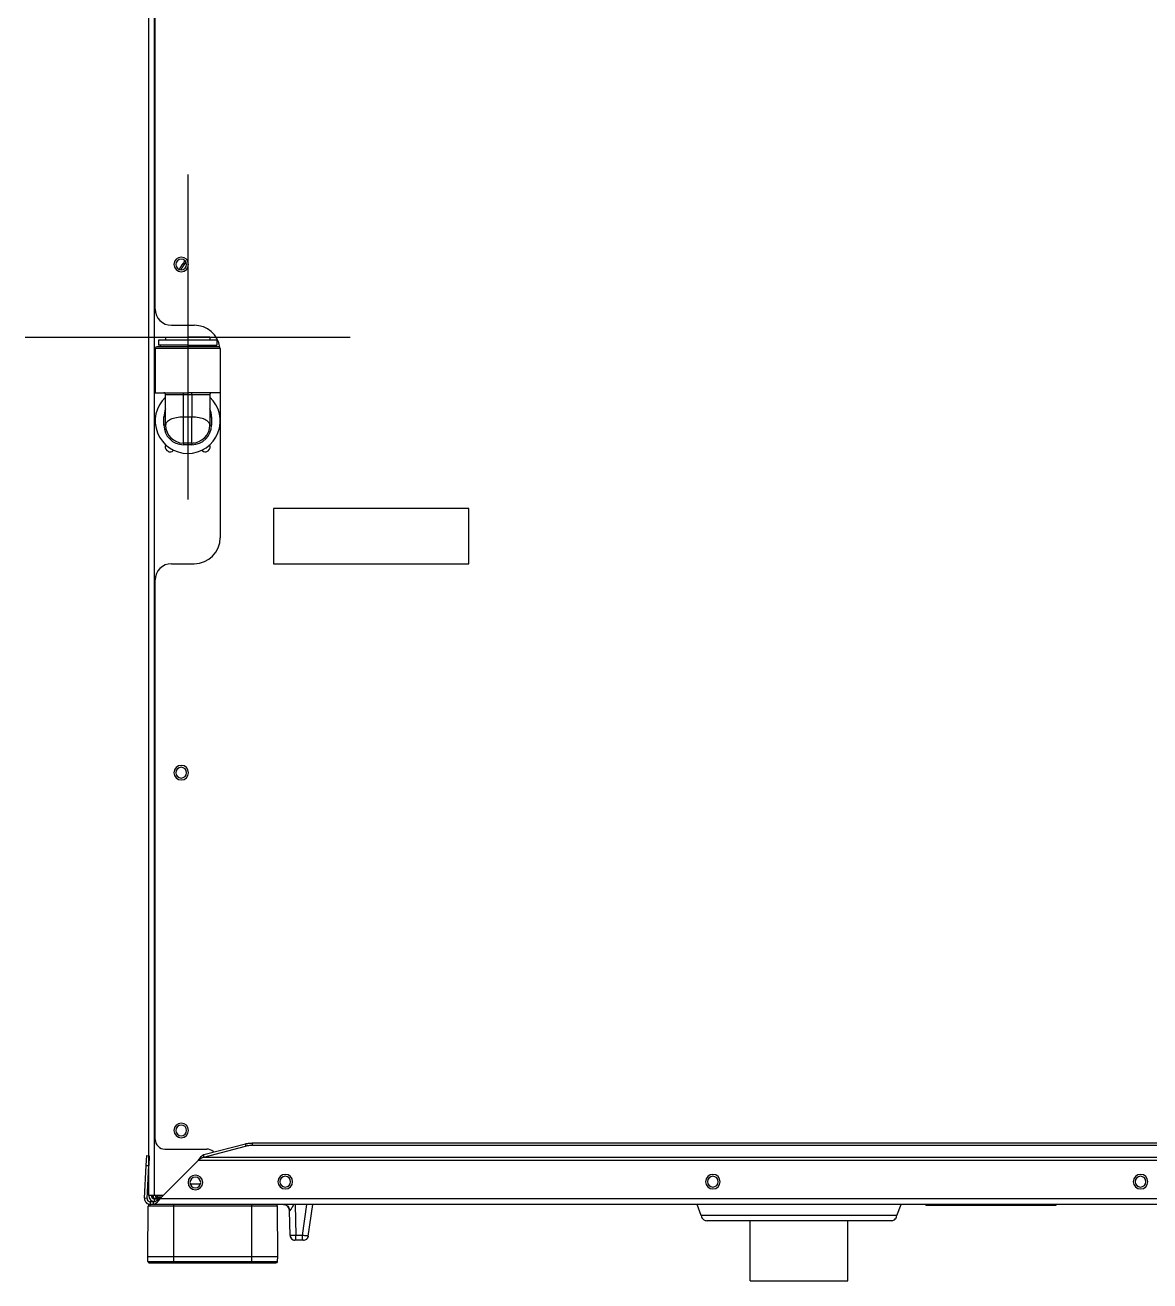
# Model space of a CAD drawing. Header units: millimetres. Extents: x 473 to 3963, y -1329 to 3488.
# Drawn here: x 1798.1 to 2144, y -1329.2 to -943.1 of the extents above; entities that cross this region are included whole.
import ezdxf

# ---------------------------------------------------------------- set-up
doc = ezdxf.new("R2010")
doc.units = ezdxf.units.MM
doc.header["$LTSCALE"] = 392.37
doc.layers.get('0').update_dxf_attribs({"linetype": 'CONTINUOUS'})

msp = doc.modelspace()

# ---------------------------------------------------------------- linework, layer by layer
at = {"linetype": 'Continuous'}
for p, q in [((1836.15, -1293.75), (1836.15, -660.01)), ((1837.95, -1303.01), (1837.95, -660.01)), ((1838.15, -1030.41), (1838.15, -888.51)), ((1843.15, -1035.41), (1850.15, -1035.41)), ((1838.67, -1042.01), (1838.65, -1042.01)), ((1838.68, -1042.01), (1838.65, -1042.01)), ((1848.15, -1042.01), (1838.67, -1042.01)), ((1839.65, -1042.01), (1838.68, -1042.01)), ((1841.35, -1040.01), (1839.15, -1040.01)), ((1839.15, -1040.01), (1839.15, -1041.51)), ((1839.65, -1041.51), (1839.15, -1041.51)), ((1839.65, -1041.51), (1839.65, -1042.01)), ((1848.15, -1041.51), (1839.65, -1041.51)), ((1848.15, -1042.01), (1839.65, -1042.01)), ((1841.35, -1039.01), (1843.15, -1039.01)), ((1841.35, -1039.01), (1841.35, -1040.01)), ((1848.15, -1040.01), (1841.35, -1040.01)), ((1843.15, -1039.01), (1848.15, -1039.01)), ((1853.15, -1039.01), (1848.15, -1039.01)), ((1854.95, -1040.01), (1848.15, -1040.01)), ((1848.15, -1041.51), (1856.65, -1041.51)), ((1856.65, -1042.01), (1848.15, -1042.01)), ((1856.61, -1042.01), (1848.15, -1042.01)), ((1854.95, -1039.01), (1853.15, -1039.01)), ((1854.95, -1039.01), (1854.95, -1040.01)), ((1857.15, -1040.01), (1854.95, -1040.01)), ((1856.65, -1042.01), (1856.61, -1042.01)), ((1856.65, -1041.51), (1856.65, -1042.01)), ((1856.65, -1041.51), (1857.15, -1041.51)), ((1857.65, -1042.01), (1856.65, -1042.01)), ((1857.65, -1042.01), (1856.65, -1042.01)), ((1857.15, -1040.01), (1857.15, -1041.51)), ((1838.15, -1042.51), (1838.15, -1056.16)), ((1848.15, -1042.51), (1838.15, -1042.51)), ((1858.15, -1042.51), (1848.15, -1042.51)), ((1858.15, -1042.51), (1858.15, -1056.16)), ((1838.15, -1056.16), (1840.85, -1056.16)), ((1840.85, -1056.16), (1840.85, -1056.16)), ((1840.85, -1056.16), (1846.85, -1056.16)), ((1841.35, -1066.11), (1841.35, -1056.66)), ((1841.35, -1066.11), (1841.35, -1056.66)), ((1841.35, -1056.66), (1846.85, -1056.66)), ((1846.85, -1056.16), (1848.15, -1056.16)), ((1846.85, -1056.66), (1846.85, -1056.16)), ((1846.85, -1056.66), (1849.45, -1056.66)), ((1846.85, -1063.61), (1846.85, -1056.66)), ((1849.45, -1056.16), (1848.15, -1056.16)), ((1855.44, -1056.16), (1849.45, -1056.16)), ((1849.45, -1056.66), (1849.45, -1056.16)), ((1849.45, -1056.66), (1854.95, -1056.66)), ((1849.45, -1056.66), (1849.45, -1063.61)), ((1854.95, -1056.66), (1854.95, -1066.11)), ((1854.95, -1056.66), (1854.95, -1066.11)), ((1855.45, -1056.16), (1855.44, -1056.16)), ((1858.15, -1056.16), (1855.45, -1056.16)), ((1858.15, -1056.16), (1858.15, -1100.71)), ((1840.85, -1066.11), (1840.85, -1063.51)), ((1841.35, -1063.51), (1840.85, -1063.51)), ((1846.85, -1071.61), (1846.85, -1063.61)), ((1849.45, -1063.61), (1846.85, -1063.61)), ((1849.45, -1071.61), (1849.45, -1063.61)), ((1854.95, -1063.51), (1855.45, -1063.51)), ((1855.45, -1063.51), (1855.45, -1066.11)), ((1841.35, -1066.11), (1840.85, -1066.11)), ((1854.95, -1066.11), (1855.45, -1066.11)), ((1849.45, -1071.61), (1846.85, -1071.61)), ((1849.45, -1071.61), (1846.85, -1071.61)), ((1846.85, -1071.61), (1846.85, -1072.11)), ((1849.45, -1072.11), (1846.85, -1072.11)), ((1849.45, -1071.61), (1849.45, -1072.11)), ((1851.45, -1071.23), (1851.45, -1071.22)), ((1843.69, -1073.91), (1843.78, -1073.81)), ((1852.61, -1073.91), (1852.51, -1073.81)), ((1934.55, -1091.71), (1874.55, -1091.71)), ((1874.55, -1091.71), (1874.55, -1108.71)), ((1934.55, -1108.71), (1934.55, -1091.71)), ((1843.15, -1108.71), (1850.15, -1108.71)), ((1874.55, -1108.71), (1934.55, -1108.71)), ((1838.15, -1285.71), (1838.15, -1113.71)), ((1841.15, -1288.71), (1854.06, -1288.71)), ((1853.13, -1290.36), (1865.87, -1287.06)), ((1853.13, -1291.13), (1865.87, -1287.83)), ((1855.98, -1289.41), (1856.17, -1289.57)), ((1865.87, -1287.06), (1865.87, -1287.83)), ((2554.3, -1286.83), (1868, -1286.83)), ((1868, -1286.83), (1868, -1287.6)), ((2554.3, -1287.6), (1868, -1287.6)), ((1835.38, -1293.71), (1835.54, -1290.71)), ((1835.54, -1290.71), (1836.15, -1290.75)), ((1835.54, -1290.71), (1836.15, -1290.75)), ((1836.34, -1290.76), (1836.18, -1293.75)), ((1851.47, -1292.09), (1839.65, -1303.91)), ((1851.47, -1292.09), (2570.83, -1292.09)), ((1853.13, -1291.13), (1853.13, -1290.36)), ((1853.13, -1291.13), (2569.16, -1291.13)), ((1834.85, -1303.82), (1835.38, -1293.71)), ((1835.38, -1293.71), (1836.18, -1293.75)), ((1835.65, -1303.86), (1836.18, -1293.75)), ((1836.15, -1303.01), (1836.15, -1294.35)), ((1852.05, -1299.51), (1848.94, -1299.51)), ((1835.65, -1303.86), (1834.85, -1303.82)), ((1836.95, -1303.01), (1836.15, -1303.01)), ((1837.65, -1304.91), (1836.65, -1304.91)), ((1836.65, -1304.91), (1836.65, -1305.71)), ((1836.99, -1303.01), (1836.95, -1303.01)), ((1837.95, -1303.01), (1836.99, -1303.01)), ((1837.18, -1303.65), (1837.17, -1303.01)), ((1837.2, -1304.73), (1837.2, -1304.65)), ((1837.65, -1303.91), (1837.65, -1303.01)), ((1837.65, -1303.96), (1837.65, -1303.91)), ((1839.65, -1303.91), (1837.65, -1303.91)), ((1837.65, -1304.91), (1837.65, -1304.79)), ((1837.65, -1305.71), (1837.65, -1304.91)), ((1840.55, -1303.01), (1837.95, -1303.01)), ((1837.95, -1304.01), (1839.52, -1304.01)), ((1837.95, -1304.81), (1837.95, -1304.01)), ((1837.95, -1304.81), (1838.22, -1304.81)), ((1838.35, -1303.51), (1838.35, -1303.01)), ((1838.35, -1303.51), (1838.35, -1303.01)), ((1838.85, -1303.51), (1838.35, -1303.51)), ((1838.85, -1303.51), (1838.85, -1303.01)), ((1840.05, -1303.51), (1838.85, -1303.51)), ((1839.65, -1303.91), (2582.65, -1303.91)), ((1835.85, -1321.71), (1835.98, -1306.21)), ((1835.85, -1321.71), (1835.98, -1306.21)), ((1838.37, -1306.21), (1835.98, -1306.21)), ((1836.48, -1305.71), (1836.67, -1305.71)), ((1836.65, -1305.71), (1836.48, -1305.71)), ((1837.65, -1305.71), (1836.65, -1305.71)), ((2584.65, -1305.71), (1837.65, -1305.71)), ((1843.85, -1306.21), (1838.37, -1306.21)), ((1843.85, -1306.21), (1843.85, -1305.71)), ((1867.85, -1306.21), (1843.85, -1306.21)), ((1843.85, -1321.71), (1843.85, -1306.21)), ((1867.85, -1306.21), (1867.85, -1305.71)), ((1873.32, -1306.21), (1867.85, -1306.21)), ((1867.85, -1321.71), (1867.85, -1306.21)), ((1875.71, -1306.21), (1873.32, -1306.21)), ((1875.85, -1321.71), (1875.71, -1306.21)), ((1879.62, -1315.24), (1879.49, -1307.68)), ((1881.21, -1305.71), (1881.37, -1315.24)), ((1883.48, -1315.24), (1884.82, -1305.71)), ((1885.22, -1315.42), (1886.59, -1305.71)), ((2006.06, -1309.13), (2004.76, -1305.71)), ((2006.06, -1309.13), (2004.76, -1305.71)), ((2066.23, -1309.13), (2067.54, -1305.71)), ((2066.23, -1309.13), (2067.54, -1305.71)), ((2075.15, -1305.71), (2075.15, -1306.01)), ((2115.15, -1306.01), (2075.15, -1306.01)), ((2115.15, -1305.71), (2115.15, -1306.01)), ((2006.25, -1309.13), (2006.06, -1309.13)), ((2006.34, -1309.13), (2006.25, -1309.13)), ((2065.95, -1309.13), (2006.34, -1309.13)), ((2012.83, -1310.71), (2007.85, -1310.71)), ((2014.93, -1310.71), (2012.83, -1310.71)), ((2016.15, -1310.71), (2014.93, -1310.71)), ((2017.03, -1310.71), (2016.15, -1310.71)), ((2017.08, -1310.71), (2017.03, -1310.71)), ((2055.27, -1310.71), (2017.08, -1310.71)), ((2021.15, -1329.21), (2021.15, -1310.71)), ((2051.15, -1329.21), (2051.15, -1310.71)), ((2055.32, -1310.71), (2055.27, -1310.71)), ((2056.15, -1310.71), (2055.32, -1310.71)), ((2057.16, -1310.71), (2056.15, -1310.71)), ((2057.37, -1310.71), (2057.16, -1310.71)), ((2059.47, -1310.71), (2057.37, -1310.71)), ((2064.45, -1310.71), (2059.47, -1310.71)), ((2066.05, -1309.13), (2065.95, -1309.13)), ((2066.23, -1309.13), (2066.05, -1309.13)), ((1881.37, -1316.71), (1881.37, -1315.24)), ((1883.48, -1315.24), (1881.37, -1315.24)), ((1883.48, -1316.71), (1883.48, -1315.24)), ((1885.22, -1315.42), (1885.18, -1315.62)), ((1881.37, -1316.71), (1881.12, -1316.71)), ((1883.48, -1316.71), (1881.37, -1316.71)), ((1883.48, -1316.71), (1881.37, -1316.71)), ((1883.74, -1316.71), (1883.48, -1316.71)), ((1835.93, -1323.24), (1835.85, -1321.71)), ((1835.85, -1321.71), (1843.85, -1321.71)), ((1835.93, -1323.24), (1843.85, -1323.24)), ((1836.43, -1323.71), (1838.05, -1323.71)), ((1836.43, -1323.71), (1838.05, -1323.71)), ((1838.05, -1323.71), (1838.1, -1323.71)), ((1838.05, -1323.71), (1838.1, -1323.71)), ((1838.1, -1323.71), (1843.85, -1323.71)), ((1838.1, -1323.71), (1843.85, -1323.71)), ((1843.85, -1323.24), (1843.85, -1321.71)), ((1843.85, -1321.71), (1867.85, -1321.71)), ((1843.85, -1323.24), (1867.85, -1323.24)), ((1843.85, -1323.24), (1843.85, -1323.71)), ((1843.85, -1323.71), (1867.85, -1323.71)), ((1843.85, -1323.71), (1867.85, -1323.71)), ((1867.85, -1321.71), (1875.85, -1321.71)), ((1867.85, -1323.24), (1867.85, -1321.71)), ((1867.85, -1323.24), (1867.85, -1323.71)), ((1867.85, -1323.24), (1875.77, -1323.24)), ((1867.85, -1323.71), (1873.59, -1323.71)), ((1873.59, -1323.71), (1867.85, -1323.71)), ((1873.59, -1323.71), (1873.65, -1323.71)), ((1873.65, -1323.71), (1873.59, -1323.71)), ((1873.65, -1323.71), (1875.27, -1323.71)), ((1875.27, -1323.71), (1873.65, -1323.71)), ((1875.77, -1323.24), (1875.85, -1321.71)), ((2021.15, -1329.21), (2022.15, -1329.21)), ((2022.15, -1329.21), (2036.15, -1329.21)), ((2036.15, -1329.21), (2050.15, -1329.21)), ((2050.15, -1329.21), (2051.15, -1329.21))]:
    msp.add_line(p, q, dxfattribs=at)
at = {"color": 4}
for p, q in [((1848.15, -989.01), (1848.15, -1089.01)), ((1798.15, -1039.01), (1898.15, -1039.01))]:
    msp.add_line(p, q, dxfattribs=at)
at = {"linetype": 'Continuous'}
for points in [[(1875.75, -1310.87), (1875.75, -1310.85), (1875.75, -1310.83), (1875.75, -1310.8), (1875.75, -1310.77), (1875.75, -1310.75), (1875.75, -1310.72), (1875.75, -1310.69), (1875.75, -1310.66), (1875.75, -1310.63), (1875.75, -1310.59), (1875.75, -1310.59)], [(1875.76, -1311.18), (1875.76, -1311.18), (1875.76, -1311.17), (1875.76, -1311.17), (1875.76, -1311.16), (1875.76, -1311.16), (1875.76, -1311.15), (1875.76, -1311.14), (1875.76, -1311.13), (1875.76, -1311.12), (1875.76, -1311.11), (1875.76, -1311.1), (1875.76, -1311.09), (1875.76, -1311.08), (1875.76, -1311.07), (1875.76, -1311.05), (1875.76, -1311.04), (1875.75, -1311.03), (1875.75, -1311.01), (1875.75, -1310.99), (1875.75, -1310.98), (1875.75, -1310.97)], [(1885.18, -1315.61), (1885.2, -1315.56), (1885.22, -1315.43)]]:
    msp.add_lwpolyline(points, dxfattribs=at)
for centre, radius, start, end in [((1846.15, -1016.71), 2.25, 90, 270), ((1846.15, -1016.71), 1.65, 0, 180), ((1846.15, -1016.71), 2.25, 270, 90), ((1846.15, -1016.71), 1.65, 180, 360), ((1861.65, -1027.21), 18.5, 140.8611, 150.9081), ((1861.65, -1027.21), 18.5, 140.8616, 150.9088), ((1861.65, -1027.21), 18, 141.2801, 150.4679), ((1843.15, -1030.41), 5, 180, 270), ((1850.15, -1043.41), 8, 8.5554, 90), ((1838.65, -1042.51), 0.5, 90, 180), ((1857.65, -1042.51), 0.5, 0, 90), ((1848.15, -1064.81), 10, 133.011, 270), ((1840.85, -1056.66), 0.5, 72, 90), ((1840.85, -1056.66), 0.5, 0, 90), ((1840.85, -1056.66), 0.5, 54, 72), ((1840.85, -1056.66), 0.5, 36, 54), ((1840.85, -1056.66), 0.5, 18, 36), ((1840.85, -1056.66), 0.5, 0, 18), ((1848.15, -1064.81), 10, 270, 46.989), ((1855.45, -1056.66), 0.5, 162, 180), ((1855.45, -1056.66), 0.5, 162, 180), ((1855.45, -1056.66), 0.5, 144, 162), ((1855.45, -1056.66), 0.5, 144, 162), ((1855.45, -1056.66), 0.5, 126, 144), ((1855.45, -1056.66), 0.5, 126, 144), ((1855.45, -1056.66), 0.5, 108, 126), ((1855.45, -1056.66), 0.5, 108, 126), ((1855.45, -1056.66), 0.5, 90, 108), ((1855.45, -1056.66), 0.5, 90, 108), ((1846.85, -1063.51), 6, 156.5994, 180), ((1849.45, -1063.51), 6, 0, 23.4005), ((1846.85, -1066.11), 6, 180, 270), ((1846.85, -1066.11), 5.5, 180, 270), ((1849.45, -1066.11), 5.5, 270, 360), ((1849.45, -1066.11), 6, 270, 360), ((1849.45, -1066.11), 5.5, 350.898, 360), ((1842.46, -1072.85), 1.25, 147.8044, 234.7222), ((1849.45, -1066.11), 5.5, 270, 278.2208), ((1853.84, -1072.85), 1.25, 305.2778, 32.1956), ((1848.15, -1064.81), 11.1, 234.7222, 236.8897), ((1842.77, -1073.06), 1.25, 236.8897, 317.4315), ((1853.53, -1073.06), 1.25, 222.5685, 303.1103), ((1848.15, -1064.81), 11.1, 303.1103, 305.2778), ((1850.15, -1100.71), 8, 270, 360), ((1843.15, -1113.71), 5, 90, 180), ((1846.15, -1172.96), 2.25, 90, 270), ((1846.15, -1172.96), 1.65, 0, 180), ((1846.15, -1172.96), 1.65, 180, 360), ((1846.15, -1172.96), 2.25, 270, 90), ((1846.15, -1282.96), 2.25, 90, 270), ((1846.15, -1282.96), 1.65, 0, 180), ((1846.15, -1282.96), 2.25, 270, 90), ((1846.15, -1282.96), 1.65, 180, 360), ((1841.15, -1285.71), 3, 180, 270), ((1854.06, -1291.71), 3, 50.1944, 90), ((1850.5, -1298.96), 2.25, 0, 180), ((1878.15, -1298.71), 2.25, 0, 180), ((1878.15, -1298.71), 1.65, 0, 180), ((2009.65, -1298.71), 2.25, 0, 180), ((2009.65, -1298.71), 1.65, 0, 180), ((2141.15, -1298.71), 2.25, 0, 180), ((2141.15, -1298.71), 1.65, 0, 180), ((1850.5, -1298.96), 2.25, 180, 360), ((1850.5, -1298.96), 1.65, 0, 180), ((1850.5, -1298.96), 1.65, 180, 360), ((1878.15, -1298.71), 2.25, 180, 360), ((1878.15, -1298.71), 1.65, 180, 360), ((2009.65, -1298.71), 2.25, 180, 360), ((2009.65, -1298.71), 1.65, 180, 360), ((2141.15, -1298.71), 2.25, 180, 360), ((2141.15, -1298.71), 1.65, 180, 360), ((1836.65, -1303.91), 1.8, 177, 270), ((1836.65, -1303.91), 1, 177, 270), ((1837.95, -1303.01), 1.8, 180, 270), ((1837.95, -1303.01), 1, 180, 270), ((1838.2, -1304.71), 1, 181, 191.7649), ((1838.2, -1304.71), 1, 181, 191.7654), ((1836.48, -1306.21), 0.5, 90, 179.5), ((1875.21, -1306.21), 0.5, 0.5, 90), ((1877.49, -1307.71), 2, 67.7502, 87.5504), ((1877.49, -1307.71), 2, 1, 87.5501), ((1877.49, -1307.71), 2, 57.6352, 67.7502), ((1877.49, -1307.71), 2, 31.9917, 45.5002), ((1877.49, -1307.71), 2, 23.2501, 31.9917), ((1877.49, -1307.71), 2, 1, 23.2501), ((2007.85, -1308.91), 1.8, 186.9943, 187.666), ((2007.85, -1308.91), 1.8, 187.666, 210.1027), ((2007.85, -1308.91), 1.8, 210.1027, 212.9386), ((2007.85, -1308.91), 1.8, 212.9386, 235.6024), ((2007.85, -1308.91), 1.8, 235.6024, 270), ((2064.45, -1308.91), 1.8, 270, 304.3976), ((2064.45, -1308.91), 1.8, 304.3976, 327.0614), ((2064.45, -1308.91), 1.8, 327.0614, 329.8973), ((2064.45, -1308.91), 1.8, 329.8973, 352.334), ((2064.45, -1308.91), 1.8, 352.334, 353.0057), ((1881.12, -1315.21), 1.5, 181, 203.2499), ((1881.12, -1315.21), 1.5, 181, 270), ((1881.12, -1315.21), 1.5, 203.2499, 211.9903), ((1881.12, -1315.21), 1.5, 211.9903, 225.4998), ((1881.12, -1315.21), 1.5, 225.4998, 237.6336), ((1881.12, -1315.21), 1.5, 237.6336, 247.7498), ((1883.74, -1315.21), 1.5, 270.0005, 352.0001), ((1883.74, -1315.21), 1.5, 290.2092, 310.6406), ((1883.74, -1315.21), 1.5, 310.6406, 311.3668), ((1883.74, -1315.21), 1.5, 311.3668, 331.288), ((1883.74, -1315.21), 1.5, 331.288, 346.6478), ((1883.74, -1315.21), 1.5, 346.6478, 352), ((1881.12, -1315.21), 1.5, 247.7498, 269.9997), ((1883.74, -1315.21), 1.5, 270, 290.2092), ((1836.43, -1323.21), 0.5, 183, 204.7502), ((1836.43, -1323.21), 0.5, 183, 204.7502), ((1836.43, -1323.21), 0.5, 204.7502, 211.5634), ((1836.43, -1323.21), 0.5, 204.7502, 211.5634), ((1836.43, -1323.21), 0.5, 211.5634, 226.5004), ((1836.43, -1323.21), 0.5, 211.5634, 226.5005), ((1836.43, -1323.21), 0.5, 226.5004, 235.0512), ((1836.43, -1323.21), 0.5, 226.5005, 235.0512), ((1836.43, -1323.21), 0.5, 235.0512, 248.2507), ((1836.43, -1323.21), 0.5, 235.0512, 248.2507), ((1836.43, -1323.21), 0.5, 248.2507, 270), ((1836.43, -1323.21), 0.5, 248.2507, 270), ((1875.27, -1323.21), 0.5, 270, 357)]:
    msp.add_arc(centre, radius, start, end, dxfattribs=at)
for points, knots in [([(1846.85, -1063.61), (1846.11, -1063.61), (1844.75, -1063.73), (1843.19, -1064.19), (1842.23, -1064.73), (1841.74, -1065.15), (1841.42, -1065.61), (1841.35, -1065.95), (1841.35, -1066.11)], [0, 0, 0, 0, 0.339305, 0.628146, 0.745265, 0.843806, 0.926497, 1, 1, 1, 1]), ([(1854.95, -1066.11), (1854.95, -1065.95), (1854.87, -1065.61), (1854.56, -1065.15), (1854.07, -1064.73), (1853.11, -1064.19), (1851.54, -1063.73), (1850.18, -1063.61), (1849.45, -1063.61)], [0, 0, 0, 0, 0.073503, 0.156194, 0.254735, 0.371854, 0.660695, 1, 1, 1, 1]), ([(1865.87, -1287.06), (1866.19, -1286.98), (1866.9, -1286.87), (1867.61, -1286.83), (1868, -1286.83)], [0, 0, 0, 0, 0.462136, 1, 1, 1, 1]), ([(1868, -1287.6), (1867.61, -1287.6), (1866.9, -1287.64), (1866.19, -1287.75), (1865.87, -1287.83)], [0, 0, 0, 0, 0.537864, 1, 1, 1, 1]), ([(1851.47, -1292.09), (1851.73, -1291.72), (1852.19, -1291.06), (1852.8, -1290.48), (1853.13, -1290.36)], [0, 0, 0, 0, 0.56672, 1, 1, 1, 1]), ([(1851.47, -1292.09), (1851.74, -1291.88), (1852.24, -1291.48), (1852.84, -1291.19), (1853.13, -1291.13)], [0, 0, 0, 0, 0.532331, 1, 1, 1, 1]), ([(1837.2, -1304.73), (1837.2, -1304.75), (1837.31, -1304.71), (1837.36, -1304.74), (1837.41, -1304.74)], [0, 0, 0, 0, 0.253212, 1, 1, 1, 1]), ([(1839.65, -1303.91), (1839.48, -1304.04), (1838.9, -1304.5), (1838.19, -1304.91), (1837.65, -1304.91)], [0, 0, 0, 0, 0.279628, 1, 1, 1, 1]), ([(1838.9, -1304.91), (1838.8, -1305.03), (1838.47, -1305.39), (1838, -1305.71), (1837.65, -1305.71)], [0, 0, 0, 0, 0.303901, 1, 1, 1, 1]), ([(1839.65, -1303.91), (1839.59, -1304), (1839.34, -1304.34), (1839.1, -1304.68), (1838.9, -1304.91)], [0, 0, 0, 0, 0.259105, 1, 1, 1, 1]), ([(1877.58, -1305.71), (1878.07, -1305.71), (1879.1, -1306.14), (1879.52, -1307.17), (1879.53, -1307.67)], [0, 0, 0, 0, 0.495912, 1, 1, 1, 1]), ([(1879.53, -1307.67), (1879.52, -1307.67), (1879.51, -1307.68), (1879.49, -1307.68), (1879.49, -1307.68)], [0, 0, 0, 0, 0.739972, 1, 1, 1, 1]), ([(1880.68, -1305.71), (1880.58, -1305.92), (1880.38, -1306.31), (1880.12, -1306.79), (1879.92, -1307.15), (1879.78, -1307.39), (1879.66, -1307.55), (1879.57, -1307.67), (1879.53, -1307.67)], [0, 0, 0, 0, 0.297228, 0.583253, 0.717787, 0.8411, 0.942686, 1, 1, 1, 1]), ([(1881.37, -1315.24), (1881.15, -1315.24), (1880.74, -1315.25), (1880.25, -1315.25), (1879.94, -1315.25), (1879.77, -1315.26), (1879.69, -1315.23), (1879.62, -1315.25), (1879.62, -1315.24)], [0, 0, 0, 0, 0.382584, 0.706871, 0.8312, 0.923603, 0.980558, 1, 1, 1, 1]), ([(1885.22, -1315.42), (1885.22, -1315.43), (1885.15, -1315.41), (1885.08, -1315.42), (1884.91, -1315.4), (1884.6, -1315.37), (1884.11, -1315.31), (1883.71, -1315.27), (1883.48, -1315.24)], [0, 0, 0, 0, 0.019472, 0.076445, 0.168836, 0.293139, 0.617369, 1, 1, 1, 1])]:
    msp.add_open_spline(points, degree=3, knots=knots, dxfattribs=at)

doc.saveas('drawing.dxf')
